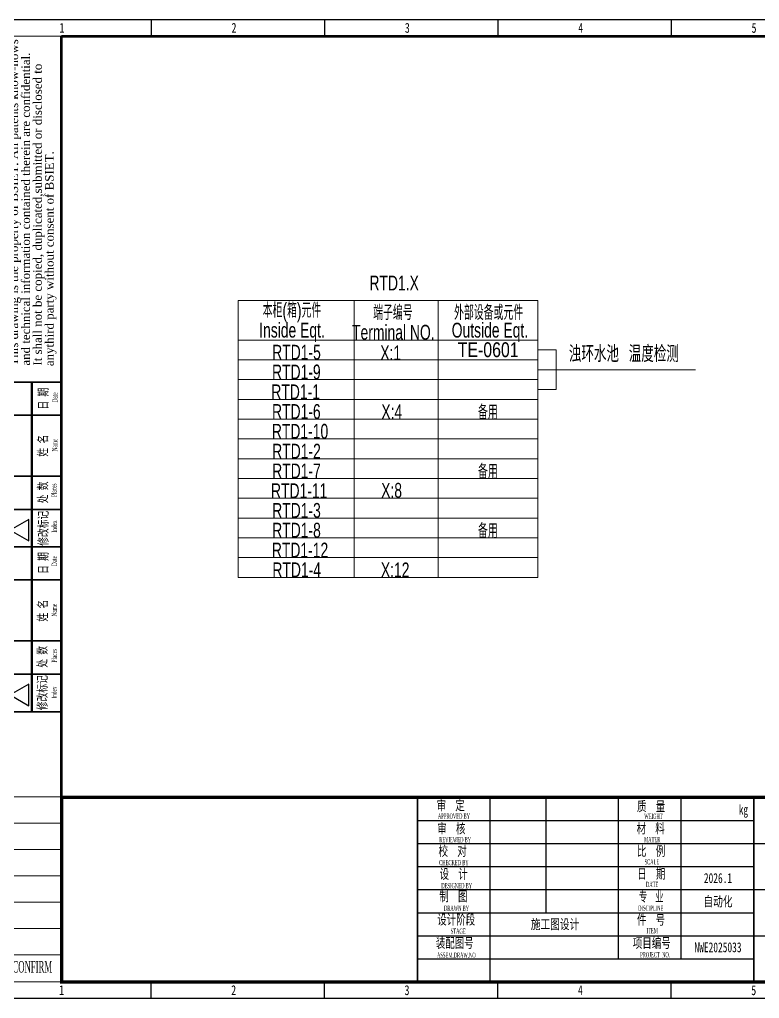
# Model space of a CAD drawing. Header units: millimetres. Extents: x -705761 to 1364679, y -410401 to 446404.
# Drawn here: x -36468 to -14020, y -115183 to -85483 of the extents above; entities that cross this region are included whole.
import ezdxf
from ezdxf.enums import TextEntityAlignment as Align

# ---------------------------------------------------------------- set-up
doc = ezdxf.new("R2010")
doc.units = ezdxf.units.MM
for name, color, linetype in [('1', 7, 'Continuous'), ('TK', 7, 'Continuous'), ('模板-签名-公用', 3, 'Continuous')]:
    doc.layers.add(name, color=color, linetype=linetype)
doc.layers.add('图框', color=7, linetype='Continuous', lineweight=13)
doc.layers.add('层 63', color=7, linetype='Continuous', lineweight=18)
doc.styles.add('bsee', font='BSDI_XW.shx', dxfattribs={"width": 0.8, "bigfont": 'BSDI_HZ.shx'})
doc.styles.add('LZ-Roman', font='times.ttf')
doc.styles.get("Standard").update_dxf_attribs({"font": 'arial.ttf'})
doc.styles.add('Style-Times New Roman', font='times.ttf')
doc.styles.add('Style-仿宋_GB2312', font='')
doc.styles.add('宋体', font='', dxfattribs={"width": 0.7, "height": 2.5})
doc.styles.add('宋体_1', font='', dxfattribs={"width": 0.7, "height": 2.386364})
doc.styles.get('Style-仿宋_GB2312').set_extended_font_data('仿宋_GB2312')
doc.styles.get('宋体').set_extended_font_data('SimSun')
doc.styles.get('宋体_1').set_extended_font_data('SimSun')

# ---------------------------------------------------------------- blocks, each defined once
blk = doc.blocks.new('BSIET_通用图框_A3_1')
at = {"layer": '图框', "color": 7, "linetype": 'Continuous', "lineweight": 25}
for p, q in [((-367.8, 297), (-367.8, 292)), ((-315.2, 297), (-315.2, 292)), ((-262.6, 297), (-262.6, 292)), ((-210, 297), (-210, 292)), ((-157.4, 297), (-157.4, 292)), ((-104.8, 297), (-104.8, 292)), ((-52.2, 297), (-52.2, 292)), ((0, 247.5), (-5, 247.5)), ((0, 198), (-5, 198)), ((-420, 187), (-395, 187)), ((-412, 187), (-412, 87)), ((0, 148.5), (-5, 148.5)), ((-413.03, 145.32), (-418.65, 142.07)), ((-413.03, 138.82), (-413.03, 145.32)), ((-404.96, 145.32), (-410.58, 142.07)), ((-404.96, 138.82), (-404.96, 145.32)), ((-418.65, 142.07), (-413.03, 138.82)), ((-410.58, 142.07), (-404.96, 138.82)), ((0, 99), (-5, 99)), ((-413.03, 95.32), (-418.65, 92.07)), ((-413.03, 88.82), (-413.03, 95.32)), ((-404.96, 95.32), (-410.58, 92.07)), ((-404.96, 88.82), (-404.96, 95.32)), ((-418.65, 92.07), (-413.03, 88.82)), ((-410.58, 92.07), (-404.96, 88.82)), ((0, 49.5), (-5, 49.5)), ((-367.8, 0), (-367.8, 5)), ((-315.2, 0), (-315.2, 5)), ((-262.6, 0), (-262.6, 5)), ((-210, 0), (-210, 5)), ((-157.4, 0), (-157.4, 5)), ((-104.8, 0), (-104.8, 5)), ((-52.2, 0), (-52.2, 5))]:
    blk.add_line(p, q, dxfattribs=at)
at = {"layer": '图框', "color": 7, "linetype": 'Continuous', "lineweight": 20}
for p, q in [((-420, 292), (-395, 292)), ((-420, 292), (-395, 292)), ((-420, 292), (-395, 292)), ((-420, 292), (-395, 292)), ((-420, 187), (-395, 187)), ((-420, 187), (-395, 187)), ((-420.12, 61.21), (-395.12, 61.21)), ((-420, 61.21), (-395, 61.21)), ((-420, 61.21), (-395, 61.21)), ((-420, 61.21), (-395, 61.21)), ((-420.02, 53.21), (-395.02, 53.21)), ((-420.02, 53.21), (-395.02, 53.21)), ((-420.02, 53.21), (-395.02, 53.21)), ((-420, 53.21), (-395, 53.21)), ((-420, 45.21), (-395, 45.21)), ((-420, 37.21), (-395, 37.21)), ((-420, 29.21), (-395, 29.21)), ((-420, 21.21), (-395, 21.21)), ((-420, 13.21), (-395, 13.21)), ((-420, 5), (-395, 5))]:
    blk.add_line(p, q, dxfattribs=at)
at = {"layer": '图框', "color": 7, "linetype": 'Continuous', "lineweight": 35}
for p, q in [((-395, 187), (-420, 187)), ((-395, 187), (-420, 187)), ((-394.92, 177), (-420, 177)), ((-394.92, 158.45), (-420, 158.45)), ((-395.06, 148.35), (-420, 148.35)), ((-395, 137), (-420, 137)), ((-395, 137), (-420, 137)), ((-394.92, 127), (-420, 127)), ((-394.92, 108.45), (-420, 108.45)), ((-395.06, 98.35), (-420, 98.35)), ((-395, 87), (-420, 87))]:
    blk.add_line(p, q, dxfattribs=at)
at = {"layer": '图框', "color": 7, "linetype": 'Continuous', "lineweight": 50}
blk.add_line((-404, 187), (-404, 87), dxfattribs=at)
at = {"layer": '图框', "lineweight": 25}
blk.add_lwpolyline([(-420, 297), (0, 297), (0, 0), (-420, 0)], close=True, dxfattribs=at)
at = {"layer": '图框', "lineweight": 100}
blk.add_lwpolyline([(-395, 292), (-5, 292), (-5, 5), (-395, 5)], close=True, dxfattribs=at)
at = {"layer": 'TK', "style": '宋体_1', "width": 0.7, "flags": 3}
for tag, p in [('LZCO_NGZBS-W50-H30-D10_T7', (-43.87, 279.75)), ('LZCO_NJN-W50-H30-D10_T7', (-42.73, 248.65))]:
    blk.add_attdef(tag, text='', height=3, dxfattribs=at).set_placement(p, align=Align.MIDDLE_CENTER)
at = {"layer": 'TK', "style": '宋体', "width": 0.7, "flags": 3}
for tag, p in [('LZHQ_N会签6_T6_H6', (-407.25, 57.08)), ('LZHQ_N会签5_T6_H6', (-407.25, 49.08)), ('LZHQ_N会签4_T6_H6', (-407.25, 41.08)), ('LZHQ_N会签3_T6_H6', (-407.25, 33.08)), ('LZHQ_N会签2_T6_H6', (-407.25, 25.08)), ('LZHQ_N会签1_T6_H6', (-407.25, 17.08))]:
    blk.add_attdef(tag, text='', height=2.5, dxfattribs=at).set_placement(p, align=Align.MIDDLE)
at = {"layer": '图框', "color": 7, "linetype": 'Continuous', "lineweight": 25}
for s, height, style, width, p in [('1', 3, 'Style-仿宋_GB2312', 0.733334, (-394.89, 294.49)), ('2', 3, 'Style-仿宋_GB2312', 0.733334, (-342.7, 294.49)), ('3', 3, 'Style-仿宋_GB2312', 0.733334, (-290.1, 294.49)), ('4', 3, 'Style-仿宋_GB2312', 0.733334, (-237.5, 294.49)), ('5', 3, 'Style-仿宋_GB2312', 0.733334, (-184.9, 294.49)), ('6', 3, 'Style-仿宋_GB2312', 0.733334, (-132.3, 294.49)), ('7', 3, 'Style-仿宋_GB2312', 0.733334, (-79.7, 294.49)), ('8', 3, 'Style-仿宋_GB2312', 0.733334, (-27.1, 294.49)), ('A', 3.5, 'Style-仿宋_GB2312', 0.628572, (-2.07, 271.95)), ('B', 3.5, 'Style-仿宋_GB2312', 0.628572, (-2.07, 222.45)), ('C', 3.5, 'Style-仿宋_GB2312', 0.628572, (-2.07, 172.95)), ('D', 3.5, 'Style-仿宋_GB2312', 0.628572, (-2.07, 123.45)), ('E', 3.5, 'Style-仿宋_GB2312', 0.628572, (-2.43, 76.97)), ('F', 3.5, 'Style-仿宋_GB2312', 0.628572, (-2.43, 29.56)), ('1', 3, 'Style-仿宋_GB2312', 0.733334, (-395, 2.5)), ('2', 3, 'Style-仿宋_GB2312', 0.733334, (-342.8, 2.5)), ('3', 3, 'Style-仿宋_GB2312', 0.733334, (-290.2, 2.5)), ('4', 3, 'Style-仿宋_GB2312', 0.733334, (-237.6, 2.5)), ('5', 3, 'Style-仿宋_GB2312', 0.733334, (-185, 2.5)), ('6', 3, 'Style-仿宋_GB2312', 0.733334, (-132.4, 2.5)), ('7', 3, 'Style-仿宋_GB2312', 0.733334, (-79.8, 2.5)), ('8', 3, 'Style-仿宋_GB2312', 0.733334, (-27.2, 2.5)), ('A3', 3, 'Style-Times New Roman', 0.7, (-2.23, 1.95))]:
    blk.add_text(s, height=height, dxfattribs=dict(at, style=style, width=width)).set_placement(p, align=Align.MIDDLE_CENTER)
at = {"layer": '图框', "color": 7, "linetype": 'Continuous', "lineweight": 20, "style": 'Style-仿宋_GB2312', "width": 0.807692}
blk.add_text('本图的权益，属北京首钢国际工程技术有限公司所有。所含的专利、专有技术', height=2.6, rotation=90, dxfattribs=at).set_placement((-418, 192), align=Align.TOP_LEFT)
at = {"layer": '图框', "color": 7, "linetype": 'Continuous', "lineweight": 20, "style": 'LZ-Roman'}
for s, p in [('This drawing is the property of BSIET. All patents know-hows', (-410.8, 192)), ('and technical information contained therein are confidential.', (-407.2, 192)), ('It shall not be copied, duplicated,submitted or disclosed to ', (-403.6, 192))]:
    blk.add_text(s, height=2.6, rotation=90, dxfattribs=at).set_placement(p, align=Align.TOP_LEFT)
at = {"layer": '图框', "color": 7, "linetype": 'Continuous'}
for s, height, style, width, p in [('和信息，应予保密。未经本公司许可，不得复制、提供或披露给任何第三方。', 2.6, 'Style-仿宋_GB2312', 0.807692, (-411.8, 192)), ('Name', 1.6, 'Style-Times New Roman', 0.55, (-396.29, 165.99)), ('Places', 1.6, 'Style-Times New Roman', 0.55, (-396.54, 152.12)), ('Index', 1.6, 'Style-Times New Roman', 0.55, (-396.43, 141.36)), ('Name', 1.6, 'Style-Times New Roman', 0.55, (-396.44, 115.88)), ('Places', 1.6, 'Style-Times New Roman', 0.55, (-396.43, 101.92)), ('Index', 1.6, 'Style-Times New Roman', 0.55, (-396.46, 90.97))]:
    blk.add_text(s, height=height, rotation=90, dxfattribs=dict(at, style=style, width=width)).set_placement(p)
at = {"layer": '图框', "color": 7, "linetype": 'Continuous', "style": 'LZ-Roman'}
blk.add_text('anythird party without consent of BSIET.', height=2.6, rotation=90, dxfattribs=at).set_placement((-397.4, 191.84))
at = {"layer": '图框', "color": 7, "linetype": 'Continuous', "lineweight": 20, "style": 'Style-仿宋_GB2312', "width": 0.678571}
for s, p in [('日 期', (-399.21, 178.68)), ('姓 名', (-399.32, 164.4)), ('处 数', (-399.32, 150.23)), ('修改标记', (-399.21, 137.34)), ('日 期', (-399.21, 128.79)), ('姓 名', (-399.38, 114.34)), ('处 数', (-399.49, 100.34)), ('修改标记', (-399.49, 87.45))]:
    blk.add_text(s, height=2.8, rotation=90, dxfattribs=at).set_placement(p)
at = {"layer": '图框', "color": 7, "linetype": 'Continuous', "lineweight": 25, "style": 'Style-Times New Roman', "width": 0.55}
for p in [(-396.24, 180.85), (-396.4, 131.18)]:
    blk.add_text('Date', height=1.6, rotation=90, dxfattribs=at).set_placement(p)
at = {"layer": '图框', "color": 7, "linetype": 'Continuous', "style": 'Style-Times New Roman', "width": 0.5}
blk.add_text('会签栏  CONFIRM', height=3.5, dxfattribs=at).set_placement((-418.59, 7.85))
at = {"layer": '模板-签名-公用', "style": '宋体', "width": 0.7}
blk.add_attdef('LZTQINS', text='', height=2, dxfattribs=at).set_placement((-5, 5), align=Align.MIDDLE)
at = {"layer": '模板-签名-公用', "style": '宋体', "width": 0.7, "flags": 3}
blk.add_attdef('LZFRAME', (-40.91, 2.06), '', height=3, dxfattribs=at)
blk = doc.blocks.new('BSIET_通用图纸_A3(2024)_1')
at = {"layer": '图框', "color": 7, "linetype": 'Continuous', "lineweight": 25}
for p, q in [((-260, 0), (-260, 56)), ((-243, 21), (-243, 56)), ((-221, 7), (-221, 56)), ((-202, 7), (-202, 56)), ((-282, 49), (-180, 49)), ((-282, 42), (0, 42)), ((-282, 35), (-180, 35)), ((-282, 28), (0, 28)), ((-282, 21), (-180, 21)), ((-282, 14), (0, 14)), ((-282, 7), (-180, 7))]:
    blk.add_line(p, q, dxfattribs=at)
at = {"layer": '图框', "const_width": 1}
blk.add_lwpolyline([(-390, 56), (0, 56), (0, 0), (-390, 0)], close=True, dxfattribs=at)
at = {"layer": '图框', "const_width": 0.5}
for points in [[(-282, 56), (-282, 0)], [(-180, 56), (-180, 0)]]:
    blk.add_lwpolyline(points, dxfattribs=at)
at = {"layer": '图框', "color": 7, "linetype": 'Continuous'}
for s, height, style, width, p in [('审  定 ', 3, 'Style-仿宋_GB2312', 0.685714, (-276.23, 52.09)), ('质  量', 3, 'Style-仿宋_GB2312', 0.685714, (-215.41, 51.83)), ('kg', 3, 'Style-仿宋_GB2312', 0.685714, (-184.51, 50.79)), ('APPROVED BY', 1.6, 'Style-Times New Roman', 0.48, (-275.82, 49.54)), (' WEIGHT', 1.6, 'Style-Times New Roman', 0.48, (-213.55, 49.45)), ('审  核', 3, 'Style-仿宋_GB2312', 0.685714, (-276.02, 45.06)), ('材  料', 3, 'Style-仿宋_GB2312', 0.685714, (-215.56, 45.09)), ('校  对 ', 3, 'Style-仿宋_GB2312', 0.685714, (-275.63, 38.25)), ('  REVIEWED BY', 1.6, 'Style-Times New Roman', 0.48, (-276.12, 42.34)), ('比  例', 3, 'Style-仿宋_GB2312', 0.685714, (-215.41, 38.23)), ('MATER', 1.6, 'Style-Times New Roman', 0.48, (-213.27, 42.4)), ('CHECKED BY', 1.6, 'Style-Times New Roman', 0.48, (-275.44, 35.43)), (' SCALE', 1.6, 'Style-Times New Roman', 0.48, (-213.48, 35.64)), ('设  计', 3, 'Style-仿宋_GB2312', 0.685714, (-275.31, 31.29)), ('日  期', 3, 'Style-仿宋_GB2312', 0.685714, (-215.34, 31.34)), (' DESIGNED BY', 1.6, 'Style-Times New Roman', 0.48, (-275.16, 28.41)), (' DATE', 1.6, 'Style-Times New Roman', 0.48, (-213.05, 28.78)), ('制  图 ', 3, 'Style-仿宋_GB2312', 0.685714, (-275.4, 24.5)), ('DRAWN BY', 1.6, 'Style-Times New Roman', 0.48, (-273.99, 21.57)), ('件  号', 3, 'Style-仿宋_GB2312', 0.685714, (-215.44, 17.36)), ('STAGE', 1.6, 'Style-Times New Roman', 0.48, (-271.95, 14.62)), ('ITEM', 1.6, 'Style-Times New Roman', 0.48, (-212.51, 14.77)), ('装配图号', 3, 'Style-仿宋_GB2312', 0.68, (-276.42, 10.36)), ('ASSEM.DRAW.NO', 1.6, 'Style-Times New Roman', 0.48, (-276.1, 7.33)), ('PROJECT  NO.', 1.6, 'Style-Times New Roman', 0.48, (-214.46, 7.46))]:
    blk.add_text(s, height=height, dxfattribs=dict(at, style=style, width=width)).set_placement(p)
at = {"layer": '图框', "color": 7, "linetype": 'Continuous', "lineweight": 20, "style": 'Style-仿宋_GB2312'}
for s, width, p in [('专  业', 0.6, (-214.83, 24.41)), ('设计阶段', 0.685714, (-276.03, 17.44)), ('项目编号', 0.685714, (-216.69, 10.32))]:
    blk.add_text(s, height=3, dxfattribs=dict(at, width=width)).set_placement(p)
at = {"layer": '图框', "color": 7, "linetype": 'Continuous', "lineweight": 20, "style": 'Style-Times New Roman', "width": 0.48}
blk.add_text('DISCIPLINE', height=1.6, dxfattribs=at).set_placement((-211.25, 22.39), align=Align.MIDDLE_CENTER)
at = {"layer": '图框', "style": '宋体_1', "width": 0.7, "flags": 3}
for tag, height, p in [('LZCO_NYLGD-W67-H36-D10_T7', 3, (-48.39, 100.29)), ('N审定_T5', 2.5, (-250.93, 52.29)), ('N审核_T5', 2.5, (-250.93, 45.29)), ('N校对_T5', 2.5, (-250.93, 38.29)), ('N设计_T5', 2.5, (-250.93, 31.29)), ('LZCO_NCB-W67-H36-D10_T7', 3, (-321.62, 27.88)), ('N制图_T5', 2.5, (-250.93, 24.29))]:
    blk.add_attdef(tag, text='', height=height, dxfattribs=at).set_placement(p, align=Align.MIDDLE_CENTER)
at = {"layer": '图框', "color": 7, "style": 'Style-仿宋_GB2312'}
for tag, height, width, p in [('质量', 3, 0.7, (-191, 52.5)), ('材料', 3, 0.7, (-190.9, 45.85)), ('比例', 3, 0.7, (-190.84, 38.49)), ('页码', 4, 0.7, (-38.16, 35.01)), ('总页数', 4, 0.7, (-19.52, 35.14)), ('版本号', 2.5, 0.7, (-6.24, 34.38)), ('出图日期', 3, 0.7, (-190.84, 31.49)), ('专业', 3, 0.7, (-190.84, 24.49)), ('图号', 4, 0.7, (-24, 21)), ('设计阶段', 3, 0.7, (-240.29, 17.58)), ('件号', 3, 0.7, (-190.84, 17.49)), ('装配图号', 3, 0.68, (-240.45, 10.88)), ('项目编号', 3, 0.7, (-190.84, 10.49))]:
    blk.add_attdef(tag, text='', height=height, dxfattribs=dict(at, width=width)).set_placement(p, align=Align.MIDDLE)
at = {"layer": '图框', "style": '宋体_1', "width": 0.7, "flags": 3}
for tag, p in [('N审定_T6_H12_MV0.5_W15', (-231.91, 51.51)), ('N审核_T6_H12_MV0.5_W15', (-231.91, 44.51)), ('N校对_T6_H12_MV0.5_W15', (-231.91, 37.51)), ('N设计_T6_H12_MV0.5_W15', (-231.91, 30.51)), ('N制图_T6_H12_MV0.5_W15', (-231.91, 23.51))]:
    blk.add_attdef(tag, text='', height=1.5, dxfattribs=at).set_placement(p, align=Align.CENTER)
at = {"layer": '图框', "color": 7, "lineweight": 30, "width": 0.7, "flags": 104}
for tag, p in [('项目名称', (-79.18, 49.1)), ('子项', (-111.07, 34.83)), ('图名', (-111, 21))]:
    blk.add_attdef(tag, text='', height=4, dxfattribs=at).set_placement(p, align=Align.MIDDLE_CENTER)
at = {"layer": '图框', "style": '宋体', "width": 0.7, "flags": 3}
blk.add_attdef('LZBARCODE_T1', text='', height=3, dxfattribs=at).set_placement((-364.44, 3.34), align=Align.BOTTOM_RIGHT)

msp = doc.modelspace()

# ---------------------------------------------------------------- linework, layer by layer
at = {"layer": '层 63', "color": 7, "linetype": 'Continuous', "lineweight": 13, "ltscale": 100}
for p, q in [((-29839.64, -102408.52), (-29839.64, -94008.52)), ((-29839.64, -94008.52), (-20746.83, -94008.52)), ((-26311.92, -102408.52), (-26311.92, -94008.52)), ((-23772.65, -102408.52), (-23772.65, -94008.52)), ((-20746.83, -102408.52), (-20746.83, -94008.52)), ((-29839.64, -95208.52), (-20746.83, -95208.52)), ((-20746.83, -95508.52), (-20191.18, -95508.52)), ((-29839.64, -95808.52), (-20746.83, -95808.52)), ((-20746.83, -96108.52), (-20191.18, -96108.52)), ((-20191.18, -96108.52), (-15957.31, -96108.52)), ((-29839.64, -96408.52), (-20746.83, -96408.52)), ((-20746.83, -96708.52), (-20191.18, -96708.52)), ((-29839.64, -97008.52), (-20746.83, -97008.52)), ((-29839.64, -97608.52), (-20746.83, -97608.52)), ((-29839.64, -98208.52), (-20746.83, -98208.52)), ((-29839.64, -98808.52), (-20746.83, -98808.52)), ((-29839.64, -99408.52), (-20746.83, -99408.52)), ((-29839.64, -100008.52), (-20746.83, -100008.52)), ((-29839.64, -100608.52), (-20746.83, -100608.52)), ((-29839.64, -101208.52), (-20746.83, -101208.52)), ((-29839.64, -101808.52), (-20746.83, -101808.52)), ((-29839.64, -102408.52), (-20746.83, -102408.52))]:
    msp.add_line(p, q, dxfattribs=at)
at = {"layer": '层 63', "color": 7, "linetype": 'Continuous', "lineweight": 13, "ltscale": 100, "flags": 128}
msp.add_lwpolyline([(-20191.18, -96708.52), (-20191.18, -95507.46)], dxfattribs=at)

# ---------------------------------------------------------------- block references
at = {"layer": '图框', "color": 1, "lineweight": 15, "xscale": 100, "yscale": 100, "zscale": 100}
msp.add_blockref('BSIET_通用图框_A3_1', (4306.84, -115183.02), dxfattribs=at)
at = {"layer": '图框', "color": 1, "lineweight": 15}
ref = msp.add_blockref('BSIET_通用图纸_A3(2024)_1', (3806.84, -114683.02), dxfattribs=dict(at, xscale=100, yscale=100, zscale=100))
ref.add_attrib('设计阶段', '施工图设计', dxfattribs={"color": 7, "height": 300, "style": 'Style-仿宋_GB2312', "width": 0.7}).set_placement((-20222, -112924.83), align=Align.MIDDLE)
ref.add_attrib('项目编号', 'NWE2025033', dxfattribs={"color": 7, "height": 300, "style": 'Style-仿宋_GB2312', "width": 0.7}).set_placement((-15276.84, -113633.83), align=Align.MIDDLE)
ref.add_attrib('出图日期', '2026.1', dxfattribs={"color": 7, "height": 300, "style": 'Style-仿宋_GB2312', "width": 0.7}).set_placement((-15276.84, -111533.83), align=Align.MIDDLE)
ref.add_attrib('专业', '自动化', dxfattribs={"color": 7, "height": 300, "style": 'Style-仿宋_GB2312', "width": 0.7}).set_placement((-15276.84, -112233.83), align=Align.MIDDLE)

# ---------------------------------------------------------------- texts
at = {"layer": '1', "color": 40, "lineweight": 30, "style": 'bsee', "width": 0.8}
for s, height, p in [('TE-0601', 450, (-23173.58, -95724.86)), ('浊环水池  温度检测', 500, (-19801.78, -95875.08))]:
    msp.add_text(s, height=height, dxfattribs=at).set_placement(p)
at = {"layer": '1', "color": 3, "linetype": 'Continuous', "lineweight": 30, "char_height": 450, "attachment_point": 5, "line_spacing_factor": 0.6, "style": 'bsee'}
for insert in [(-22259.74, -97401.11), (-22259.74, -99201.11), (-22259.74, -101001.11)]:
    msp.add_mtext('\\H1x;\\W0.7;备用', dxfattribs=dict(at, insert=insert))
at = {"layer": '层 63', "color": 7, "linetype": 'Continuous', "lineweight": 30, "char_height": 450, "attachment_point": 5, "line_spacing_factor": 0.6, "style": 'bsee'}
for s, insert in [('\\H1x;\\W0.7;RTD1.X', (-25102.91, -93476.81)), ('\\H1x;\\W0.7;本柜(箱)元件', (-28202.5, -94373.81)), ('\\H1x;\\W0.7;端子编号', (-25141.35, -94373.81)), ('\\H1x;\\W0.7;外部设备或元件', (-22237.2, -94373.81)), ('\\H1x;\\W0.7;Inside Eqt.', (-28202.5, -94973.81)), ('\\H1x;\\W0.7;Terminal NO.', (-25127.99, -94973.81)), ('\\H1x;\\W0.7;Outside Eqt.', (-22197.42, -94973.81)), ('\\H1x;\\W0.7;RTD1-5', (-28065.64, -95578.61)), ('\\H1x;\\W0.7;X:1', (-25207.1, -95594.41)), ('\\H1x;\\W0.7;RTD1-9', (-28071.03, -96178.61)), ('\\H1x;\\W0.7;RTD1-1', (-28092.57, -96778.61)), ('\\H1x;\\W0.7;X:4', (-25174.79, -97381.61)), ('\\H1x;\\W0.7;RTD1-7', (-28065.64, -99178.61)), ('\\H1x;\\W0.7;RTD1-11', (-27984.87, -99778.61)), ('\\H1x;\\W0.7;X:8', (-25180.18, -99769.01)), ('\\H1x;\\W0.7;RTD1-3', (-28065.64, -100378.61)), ('\\H1x;\\W0.7;X:12', (-25072.49, -102180.81))]:
    msp.add_mtext(s, dxfattribs=dict(at, insert=insert))
at = {"layer": '层 63', "color": 3, "linetype": 'Continuous', "lineweight": 30, "char_height": 450, "attachment_point": 5, "line_spacing_factor": 0.6, "style": 'bsee'}
for s, insert in [('\\H1x;\\W0.7;RTD1-6', (-28071.03, -97378.61)), ('\\H1x;\\W0.7;RTD1-10', (-27957.95, -97978.61)), ('\\H1x;\\W0.7;RTD1-2', (-28065.64, -98578.61)), ('\\H1x;\\W0.7;RTD1-8', (-28065.64, -100978.61)), ('\\H1x;\\W0.7;RTD1-12', (-27957.95, -101578.61)), ('\\H1x;\\W0.7;RTD1-4', (-28060.26, -102178.61))]:
    msp.add_mtext(s, dxfattribs=dict(at, insert=insert))

doc.saveas('drawing.dxf')
